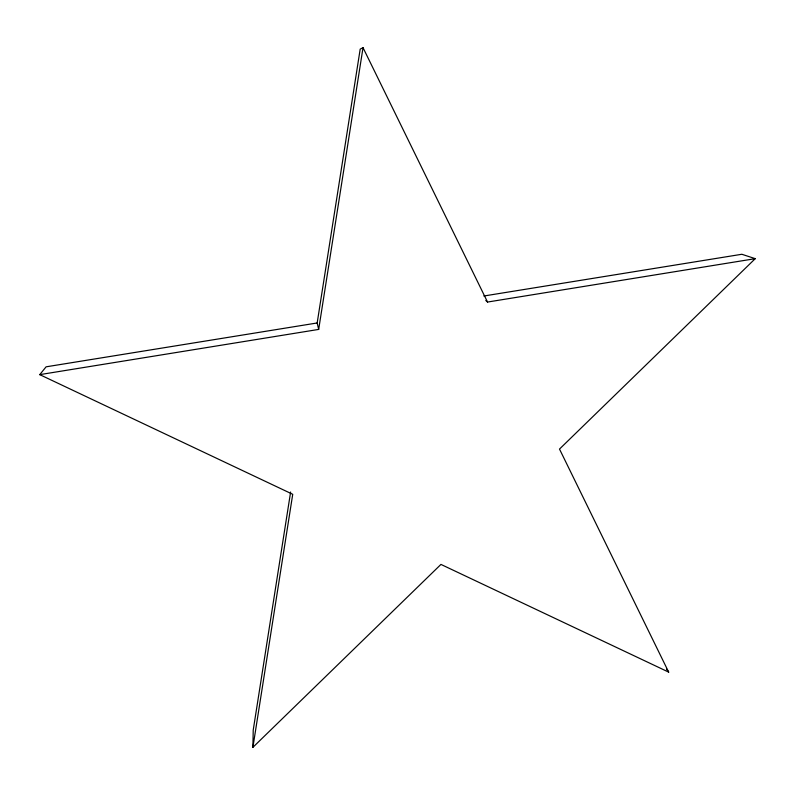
<?xml version="1.0" encoding="UTF-8"?>
<svg xmlns="http://www.w3.org/2000/svg" width="795" height="795" viewBox="0 0 795 795"><rect width="100%" height="100%" fill="white"/><g stroke="black" fill="none" stroke-linecap="round" stroke-linejoin="round"><path stroke-width="1.19" d="M483.827 296.008L741.854 254.271L755.25 258.663L559.501 449.076L668.684 672.133L440.947 564.41L252.899 747.33L253.217 730.138L290.622 492.016M317.175 322.969L46.1 366.823L39.75 374.634L318.676 329.418L317.175 322.969L360.195 49.111L363.027 47.67L487.534 302.05L755.25 258.663M252.899 747.33L292.729 494.301L39.75 374.634M318.676 329.418L363.027 47.67M485.775 300.44L487.534 302.05M666.588 669.152L668.684 672.133"/></g></svg>
